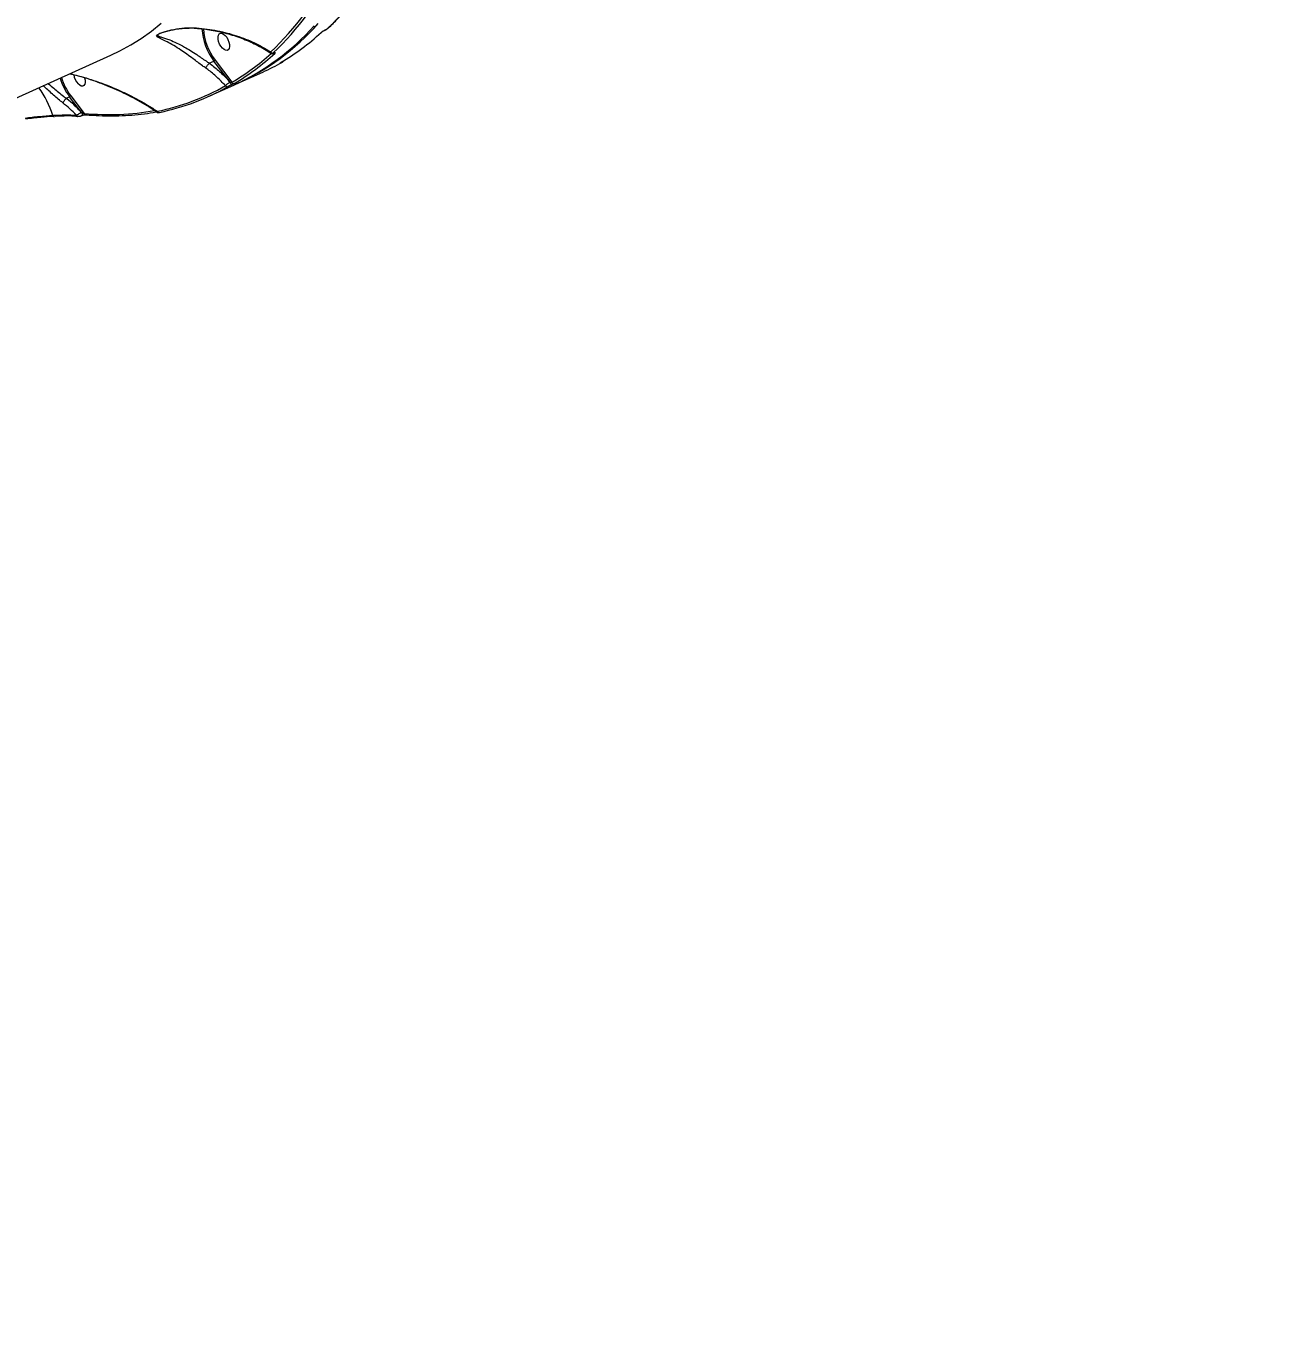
# Model space of a CAD drawing. Header units: millimetres. Extents: x -8422 to 28150, y -6982 to 5510.
# Drawn here: x 21437 to 22047, y 284 to 918 of the extents above; entities that cross this region are included whole.
import ezdxf

# ---------------------------------------------------------------- set-up
doc = ezdxf.new("R2010")
doc.units = ezdxf.units.MM
for name, color, linetype in [('DIKOM_ОБЪЕКТ', 7, 'Continuous'), ('DIKOM_РАЗМЕР_ЗОНА', 7, 'Continuous'), ('DIKOM_РАЗМЕР_ОБЪЕКТА', 7, 'Continuous')]:
    doc.layers.add(name, color=color, linetype=linetype)
doc.styles.add('style1', font='arial.ttf', dxfattribs={"width": 0.8})
doc.dimstyles.new('1-50', dxfattribs={"dimtxt": 300, "dimasz": 200, "dimexe": 100, "dimexo": 0, "dimgap": 100, "dimtad": 1, "dimdec": 0, "dimtxsty": 'style1', "dimcen": 0, "dimclrd": 7, "dimclre": 7, "dimadec": 1, "dimazin": 2, "dimtfac": 1, "dimtdec": 0, "dimtmove": 1, "dimatfit": 3, "dimfxl": 0, "dimlwd": 25, "dimlwe": 18, "dimarcsym": 0})

# ---------------------------------------------------------------- blocks, each defined once
blk = doc.blocks.new('*D15')
at = {"layer": 'Defpoints', "color": 0, "transparency": 16777216}
for p in [(19380.28, 3651.45), (27070.13, 3651.45), (15204.41, -3115.19)]:
    blk.add_point(p, dxfattribs=at)
at = {"layer": 'DIKOM_РАЗМЕР_ОБЪЕКТА', "color": 7, "lineweight": 18, "transparency": 16777216}
for p, q in [((19380.28, 3651.45), (27170.13, 3651.45)), ((15204.41, -3115.19), (27170.13, -3115.19))]:
    blk.add_line(p, q, dxfattribs=at)
at = {"layer": 'DIKOM_РАЗМЕР_ОБЪЕКТА', "color": 7, "lineweight": 25, "transparency": 16777216}
blk.add_line((27070.13, -2915.19), (27070.13, 3451.45), dxfattribs=at)
at = {"layer": 'DIKOM_РАЗМЕР_ОБЪЕКТА', "color": 7, "transparency": 16777216}
for points in [[(27036.8, 3451.45), (27103.47, 3451.45), (27070.13, 3651.45)], [(27036.8, -2915.19), (27103.47, -2915.19), (27070.13, -3115.19)]]:
    blk.add_solid(points, dxfattribs=at)
at = {"layer": 'DIKOM_РАЗМЕР_ОБЪЕКТА', "color": 0, "transparency": 16777216, "insert": (26816.96, -135.25), "char_height": 300, "attachment_point": 5, "rotation": 90, "style": 'style1'}
blk.add_mtext('6750', dxfattribs=at)
blk = doc.blocks.new('*D16')
at = {"layer": 'Defpoints', "color": 0, "transparency": 16777216}
for p in [(12490, 1387.95), (23986.61, 1004.03), (12490, -5796.5)]:
    blk.add_point(p, dxfattribs=at)
at = {"layer": 'DIKOM_РАЗМЕР_ОБЪЕКТА', "color": 7, "lineweight": 18, "transparency": 16777216}
for p, q in [((12490, 1387.95), (12490, -5896.5)), ((23986.61, 1004.03), (23986.61, -5896.5))]:
    blk.add_line(p, q, dxfattribs=at)
at = {"layer": 'DIKOM_РАЗМЕР_ОБЪЕКТА', "color": 7, "lineweight": 25, "transparency": 16777216}
blk.add_line((23786.61, -5796.5), (12690, -5796.5), dxfattribs=at)
at = {"layer": 'DIKOM_РАЗМЕР_ОБЪЕКТА', "color": 7, "transparency": 16777216}
for points in [[(12690, -5763.17), (12690, -5829.83), (12490, -5796.5)], [(23786.61, -5763.17), (23786.61, -5829.83), (23986.61, -5796.5)]]:
    blk.add_solid(points, dxfattribs=at)
at = {"layer": 'DIKOM_РАЗМЕР_ОБЪЕКТА', "color": 0, "transparency": 16777216, "insert": (18238.3, -5543.33), "char_height": 300, "attachment_point": 5, "style": 'style1'}
blk.add_mtext('11500', dxfattribs=at)
blk = doc.blocks.new('*D14')
at = {"layer": 'Defpoints', "color": 0, "transparency": 16777216}
for p in [(20684.73, 5148.63), (28049.7, 5148.63), (14575.76, -5055.5)]:
    blk.add_point(p, dxfattribs=at)
at = {"layer": 'DIKOM_РАЗМЕР_ЗОНА', "color": 7, "lineweight": 18, "transparency": 16777216}
for p, q in [((20684.73, 5148.63), (28149.7, 5148.63)), ((14575.76, -5055.5), (28149.7, -5055.5))]:
    blk.add_line(p, q, dxfattribs=at)
at = {"layer": 'DIKOM_РАЗМЕР_ЗОНА', "color": 7, "lineweight": 25, "transparency": 16777216}
blk.add_line((28049.7, -4855.5), (28049.7, 4948.63), dxfattribs=at)
at = {"layer": 'DIKOM_РАЗМЕР_ЗОНА', "color": 7, "transparency": 16777216}
for points in [[(28016.36, 4948.63), (28083.03, 4948.63), (28049.7, 5148.63)], [(28016.36, -4855.5), (28083.03, -4855.5), (28049.7, -5055.5)]]:
    blk.add_solid(points, dxfattribs=at)
at = {"layer": 'DIKOM_РАЗМЕР_ЗОНА', "color": 0, "transparency": 16777216, "insert": (27796.52, -63.59), "char_height": 300, "attachment_point": 5, "rotation": 90, "style": 'style1'}
blk.add_mtext('10200', dxfattribs=at)
blk = doc.blocks.new('*D13')
at = {"layer": 'Defpoints', "color": 0, "transparency": 16777216}
for p in [(10490, 1785.06), (25983.09, 460.53), (10490, -6882.5)]:
    blk.add_point(p, dxfattribs=at)
at = {"layer": 'DIKOM_РАЗМЕР_ЗОНА', "color": 7, "lineweight": 18, "transparency": 16777216}
for p, q in [((10490, 1785.06), (10490, -6982.5)), ((25983.09, 460.53), (25983.09, -6982.5))]:
    blk.add_line(p, q, dxfattribs=at)
at = {"layer": 'DIKOM_РАЗМЕР_ЗОНА', "color": 7, "lineweight": 25, "transparency": 16777216}
blk.add_line((25783.09, -6882.5), (10690, -6882.5), dxfattribs=at)
at = {"layer": 'DIKOM_РАЗМЕР_ЗОНА', "color": 7, "transparency": 16777216}
for points in [[(10690, -6849.17), (10690, -6915.83), (10490, -6882.5)], [(25783.09, -6849.17), (25783.09, -6915.83), (25983.09, -6882.5)]]:
    blk.add_solid(points, dxfattribs=at)
at = {"layer": 'DIKOM_РАЗМЕР_ЗОНА', "color": 0, "transparency": 16777216, "insert": (18236.55, -6629.33), "char_height": 300, "attachment_point": 5, "style": 'style1'}
blk.add_mtext('15500', dxfattribs=at)

msp = doc.modelspace()

# ---------------------------------------------------------------- linework, layer by layer
at = {"layer": 'DIKOM_ОБЪЕКТ', "color": 7, "linetype": 'Continuous', "lineweight": 15}
for p, q in [((21582.79, 915.92), (21582.87, 915.96)), ((21582.87, 915.97), (21582.95, 916.01)), ((21237.83, 795.34), (21478.19, 903.66)), ((21526.19, 899.74), (21528.5, 900.78)), ((21536.42, 890.39), (21528.5, 900.78)), ((21529.02, 901.24), (21537.27, 890.42)), ((21557.7, 904.6), (21557.78, 904.63)), ((21557.78, 904.65), (21557.86, 904.68)), ((21526.19, 899.74), (21526.19, 899.74)), ((21539.81, 889.76), (21552.35, 895.41)), ((21561.63, 900.22), (21561.61, 900.2)), ((21525.72, 883.4), (21538.25, 889.05)), ((21536.39, 890.38), (21536.42, 890.39)), ((21536.59, 888.93), (21536.57, 888.91)), ((21456.35, 882.6), (21456.36, 882.6)), ((21456.36, 882.6), (21457.98, 883.33)), ((21463.85, 875.67), (21457.98, 883.33)), ((21458.5, 883.79), (21465.11, 875.17)), ((21463.79, 875.63), (21463.85, 875.67)), ((21450.03, 873.66), (21450.24, 873.67)), ((21450.23, 873.67), (21450.65, 873.69)), ((21461.07, 873.81), (21461.83, 873.76)), ((21461.83, 873.76), (21461.88, 873.76)), ((21463.94, 874.15), (21464.01, 874.18))]:
    msp.add_line(p, q, dxfattribs=at)
at = {"layer": 'DIKOM_ОБЪЕКТ', "color": 7, "linetype": 'Continuous', "lineweight": 15, "flags": 128}
for points in [[(21478.19, 903.66), (21482.53, 905.74), (21487.82, 908.63), (21492.96, 911.85), (21497.94, 915.38), (21502.76, 919.22)], [(21532.61, 907.06), (21531.87, 907.98), (21531.25, 909.09), (21530.79, 910.28), (21530.54, 911.46), (21530.51, 912.54), (21530.71, 913.42), (21531.12, 914.05), (21531.7, 914.36), (21532.42, 914.33), (21533.21, 913.96), (21534, 913.29), (21534.74, 912.37), (21535.36, 911.26), (21535.82, 910.07), (21536.07, 908.89), (21536.1, 907.81), (21535.91, 906.93), (21535.5, 906.3), (21534.91, 905.99), (21534.2, 906.02), (21533.41, 906.39), (21532.61, 907.06)], [(21581.16, 914.9), (21581.1, 914.85), (21580.96, 914.77)], [(21582.79, 915.92), (21582.82, 915.93), (21582.87, 915.97)], [(21582.87, 915.96), (21582.9, 915.97), (21582.95, 916.01)], [(21584.36, 916.91), (21584.3, 916.86), (21584.16, 916.78)], [(21557.7, 904.6), (21557.73, 904.61), (21557.78, 904.65)], [(21557.78, 904.63), (21557.81, 904.65), (21557.86, 904.68)], [(21465.3, 892.63), (21465.3, 892.62), (21465.56, 891.44), (21465.59, 890.36), (21465.39, 889.48), (21464.98, 888.85), (21464.39, 888.54), (21463.68, 888.57), (21462.89, 888.94), (21462.09, 889.61)], [(21536.39, 890.38), (21536.52, 890.19), (21536.63, 889.97), (21536.7, 889.74), (21536.75, 889.52), (21536.75, 889.31), (21536.72, 889.14), (21536.66, 889), (21536.57, 888.91)], [(21536.42, 890.39), (21536.55, 890.2), (21536.65, 889.98), (21536.73, 889.75), (21536.77, 889.53), (21536.78, 889.33), (21536.75, 889.15), (21536.69, 889.01), (21536.59, 888.93)], [(21463.79, 875.63), (21463.94, 875.4), (21464.05, 875.14), (21464.13, 874.88), (21464.15, 874.63), (21464.13, 874.41), (21464.05, 874.25), (21463.94, 874.15), (21463.93, 874.15)], [(21463.85, 875.67), (21464, 875.43), (21464.12, 875.17), (21464.19, 874.91), (21464.22, 874.66), (21464.2, 874.44), (21464.12, 874.28), (21464.01, 874.18)], [(21450.23, 873.67), (21450.23, 873.67), (21450.24, 873.67)]]:
    msp.add_lwpolyline(points, dxfattribs=at)
at = {"layer": 'DIKOM_ОБЪЕКТ', "color": 7, "linetype": 'Continuous', "lineweight": 15}
for centre, radius, start, end in [((21480.58, 1024.99), 149.79, 313.7448, 332.96039), ((21452.99, 1013.17), 149.41, 313.72438, 332.94466), ((21454, 1012.96), 149.74, 313.72428, 332.94471), ((21551.72, 918.42), 29.16, 183.65671, 217.22449), ((21551.56, 918.35), 28.3, 183.75962, 217.21262), ((21488.85, 997.12), 118.83, 294.56686, 318.19201), ((21490.42, 997.86), 118.85, 294.14501, 318.48497), ((21501.09, 1001.89), 118.2, 300.54435, 312.51262), ((21477.47, 991.85), 117.75, 300.51866, 312.07678), ((21478.47, 991.67), 118.17, 300.52244, 312.49258), ((21557.15, 905.71), 1.02, 210.31371, 289.72186), ((21557.95, 905.33), 0.861, 255.16323, 293.07237), ((21561.37, 900.54), 0.416, 305.15837, 348.75633), ((21561.39, 900.56), 0.418, 305.24624, 349.2079), ((21467.92, 895.04), 7.96, 186.74136, 223.00031), ((21506.15, 997.89), 112.42, 294.2632, 299.74996), ((21404.59, 860.06), 47.29, 17.45626, 35.85568), ((21482.86, 901.79), 30.98, 197.53404, 216.56619), ((21482.58, 901.66), 29.98, 197.3027, 216.57956), ((21478.13, 986.89), 112.97, 281.57221, 299.68994), ((21479.19, 986.63), 113.22, 281.57234, 299.6898), ((21534.94, 889.16), 0.952, 205.68933, 289.77117), ((21538.16, 890.79), 0.968, 202.24313, 289.38657), ((21477.04, 1006.4), 131.77, 264.8043, 279.82688), ((21465.92, 875.35), 0.831, 192.38256, 261.96822), ((21501.6, 876.51), 0.858, 199.96217, 290.46006), ((21450.39, 874.35), 0.696, 188.19134, 256.39461), ((21461.98, 874.55), 0.799, 195.3964, 258.75461)]:
    msp.add_arc(centre, radius, start, end, dxfattribs=at)
for points, knots in [([(21584.36, 916.91), (21585.15, 917.66), (21587.45, 919.85), (21591.13, 923.68), (21595.34, 928.47), (21599.4, 933.53), (21603.28, 938.85), (21607, 944.42), (21610.49, 950.15), (21612.89, 954.46), (21614.13, 956.81), (21614.33, 957.2)], [0, 0, 0, 0, 0.068854, 0.199271, 0.329717, 0.460201, 0.590723, 0.72128, 0.85187, 0.975648, 1, 1, 1, 1]), ([(21524.53, 897.29), (21523.99, 897.68), (21522.67, 898.62), (21520.58, 900.19), (21518.01, 902.1), (21515.23, 904.13), (21512.03, 906.35), (21508.74, 908.44), (21505.51, 910.22), (21503.17, 911.35), (21501.6, 912.08), (21500.74, 912.57), (21500.37, 913.02), (21500.64, 913.52), (21501.57, 914.09), (21503.21, 914.76), (21505.29, 915.42), (21508.5, 916.21), (21512.8, 916.9), (21516.97, 917.1), (21519.38, 916.97), (21520, 916.94)], [0, 0, 0, 0, 0.031146, 0.075384, 0.120735, 0.182116, 0.245387, 0.33026, 0.417609, 0.506578, 0.552381, 0.598099, 0.638398, 0.667093, 0.696204, 0.728673, 0.766812, 0.805987, 0.887765, 0.971246, 1, 1, 1, 1]), ([(21502.35, 914.3), (21502.23, 914.26), (21501.75, 914.07), (21501.43, 913.85), (21501.08, 913.56), (21500.97, 913.24), (21501.57, 912.87), (21502.85, 912.41), (21504.75, 911.83), (21507.22, 910.98), (21510.26, 909.66), (21513.68, 907.9), (21516.97, 905.93), (21519.75, 904.13), (21522.32, 902.39), (21524.37, 900.97), (21525.67, 900.1), (21526.18, 899.74), (21526.19, 899.74)], [0, 0, 0, 0, 0.009933, 0.041751, 0.048031, 0.086124, 0.141619, 0.227671, 0.314299, 0.400803, 0.525838, 0.650702, 0.740446, 0.830058, 0.893444, 0.956782, 0.999967, 1, 1, 1, 1]), ([(21502.35, 914.31), (21502.38, 914.32), (21502.62, 914.44), (21503.28, 914.69), (21504.35, 915.06), (21505.77, 915.47), (21507.6, 915.91), (21510.05, 916.37), (21513.01, 916.77), (21516.34, 916.94), (21518.71, 916.94), (21519.92, 916.8), (21520.02, 916.79)], [0, 0, 0, 0, 0.009266, 0.06952, 0.138437, 0.215275, 0.321761, 0.449249, 0.621455, 0.805152, 0.984765, 1, 1, 1, 1]), ([(21520, 916.94), (21521.71, 916.78), (21525.17, 916.48), (21530.17, 915.62), (21534.99, 914.5), (21539.58, 913.15), (21544.03, 911.54), (21548.27, 909.71), (21552.42, 907.61), (21554.95, 906.02), (21556.26, 905.19)], [0, 0, 0, 0, 0.123684, 0.248896, 0.368953, 0.490744, 0.612546, 0.738057, 0.86357, 1, 1, 1, 1]), ([(21520.02, 916.79), (21520.02, 916.78), (21520.01, 916.76), (21520, 916.83), (21520, 916.91), (21520, 916.94)], [0, 0, 0, 0, 0.064297, 0.712313, 1, 1, 1, 1]), ([(21520.02, 916.77), (21520.29, 916.75), (21521.78, 916.67), (21524.49, 916.33), (21528.17, 915.76), (21531.87, 914.98), (21535.59, 914.03), (21539.28, 912.89), (21542.93, 911.56), (21546.5, 910.06), (21549.95, 908.41), (21553.2, 906.59), (21555.33, 905.3), (21556.3, 904.6), (21556.33, 904.57)], [0, 0, 0, 0, 0.019305, 0.106526, 0.196092, 0.288263, 0.383162, 0.480742, 0.580753, 0.68287, 0.787097, 0.89187, 0.996665, 1, 1, 1, 1]), ([(21580.96, 914.77), (21580.97, 914.78), (21581.08, 914.87), (21581.31, 915.06), (21581.71, 915.33), (21582.11, 915.58), (21582.51, 915.8), (21582.75, 915.91), (21582.87, 915.97)], [0, 0, 0, 0, 0.039228, 0.287227, 0.495211, 0.671022, 0.835309, 1, 1, 1, 1]), ([(21581.16, 914.9), (21581.17, 914.9), (21581.21, 914.94), (21581.39, 915.09), (21581.7, 915.31), (21582.1, 915.56), (21582.45, 915.76), (21582.7, 915.88), (21582.81, 915.93), (21582.84, 915.94)], [0, 0, 0, 0, 0.045602, 0.222273, 0.454559, 0.652462, 0.811584, 0.943338, 1, 1, 1, 1]), ([(21582.87, 915.96), (21582.89, 915.97), (21583.02, 916.02), (21583.3, 916.17), (21583.69, 916.4), (21584.06, 916.65), (21584.25, 916.82), (21584.35, 916.91)], [0, 0, 0, 0, 0.02632, 0.249271, 0.475161, 0.719201, 1, 1, 1, 1]), ([(21582.95, 916.01), (21583.02, 916.04), (21583.18, 916.12), (21583.44, 916.26), (21583.69, 916.42), (21583.94, 916.59), (21584.08, 916.71), (21584.15, 916.77), (21584.16, 916.78)], [0, 0, 0, 0, 0.167325, 0.334464, 0.509157, 0.713082, 0.957733, 1, 1, 1, 1]), ([(21529.02, 901.24), (21529.02, 901.23), (21529.01, 901.21), (21528.97, 901.15), (21528.9, 901.06), (21528.77, 900.95), (21528.63, 900.85), (21528.54, 900.8), (21528.5, 900.78)], [0, 0, 0, 0, 0.053593, 0.141364, 0.356037, 0.570647, 0.785261, 1, 1, 1, 1]), ([(21556.33, 904.58), (21556.28, 904.63), (21556.16, 904.74), (21556.19, 904.99), (21556.25, 905.16), (21556.26, 905.19)], [0, 0, 0, 0, 0.400179, 0.903953, 1, 1, 1, 1]), ([(21556.33, 904.58), (21556.35, 904.56), (21556.45, 904.48), (21556.66, 904.42), (21556.92, 904.38), (21557.17, 904.41), (21557.41, 904.47), (21557.61, 904.56), (21557.71, 904.61)], [0, 0, 0, 0, 0.050699, 0.237282, 0.403191, 0.56593, 0.776063, 1, 1, 1, 1]), ([(21557.49, 904.74), (21557.44, 904.69), (21557.34, 904.59), (21557.36, 904.53), (21557.47, 904.53), (21557.62, 904.58), (21557.74, 904.63), (21557.78, 904.65)], [0, 0, 0, 0, 0.302562, 0.534674, 0.725439, 0.917075, 1, 1, 1, 1]), ([(21557.8, 904.64), (21557.84, 904.66), (21557.93, 904.7), (21558.02, 904.73), (21558.04, 904.73), (21558.05, 904.74)], [0, 0, 0, 0, 0.250326, 0.684701, 1, 1, 1, 1]), ([(21557.86, 904.68), (21557.91, 904.71), (21558.09, 904.79), (21558.34, 904.87), (21558.5, 904.87), (21558.53, 904.77), (21558.37, 904.62), (21558.29, 904.54)], [0, 0, 0, 0, 0.079609, 0.275702, 0.470745, 0.710528, 1, 1, 1, 1]), ([(21561.99, 900.32), (21562.02, 900.33), (21562.11, 900.39), (21562.22, 900.45), (21562.42, 900.65), (21562.55, 900.83), (21562.59, 900.98), (21562.6, 901.06)], [0, 0, 0, 0, 0.095193, 0.442129, 0.609527, 0.807602, 1, 1, 1, 1]), ([(21458.08, 894.6), (21459.47, 894.25), (21462.44, 893.52), (21466.9, 892.19), (21471.51, 890.63), (21476.12, 888.87), (21480.77, 886.9), (21485.45, 884.71), (21490.11, 882.31), (21494.62, 879.75), (21498.15, 877.57), (21500.06, 876.22), (21500.65, 875.81)], [0, 0, 0, 0, 0.08478, 0.181155, 0.279602, 0.381932, 0.488361, 0.599105, 0.715178, 0.833199, 0.948563, 1, 1, 1, 1]), ([(21458.1, 894.61), (21458.66, 894.49), (21460.94, 893.99), (21466.5, 892.43), (21473.79, 890), (21480.96, 887.06), (21486.62, 884.44), (21491.59, 881.86), (21496.35, 879.14), (21499.31, 877.19), (21500.79, 876.22)], [0, 0, 0, 0, 0.033764, 0.136522, 0.345442, 0.503274, 0.626705, 0.75014, 0.875071, 1, 1, 1, 1]), ([(21524.53, 897.29), (21524.53, 897.3), (21524.58, 897.42), (21524.72, 897.7), (21525.02, 898.2), (21525.4, 898.75), (21525.81, 899.3), (21526.06, 899.59), (21526.19, 899.74)], [0, 0, 0, 0, 0.025962, 0.209579, 0.407186, 0.604803, 0.802402, 1, 1, 1, 1]), ([(21534.09, 888.75), (21532.74, 890.18), (21530.1, 892.99), (21526.72, 895.72), (21524.83, 897.08), (21524.53, 897.29)], [0, 0, 0, 0, 0.466534, 0.915009, 1, 1, 1, 1]), ([(21526.19, 899.74), (21526.5, 899.52), (21528.46, 898.09), (21532.09, 895.11), (21534.91, 892.01), (21536.39, 890.38)], [0, 0, 0, 0, 0.081481, 0.515661, 1, 1, 1, 1]), ([(21561.61, 900.2), (21561.55, 900.18), (21561.36, 900.1), (21561.11, 899.99), (21560.94, 899.94), (21560.94, 899.97), (21561.09, 900.05), (21561.16, 900.1)], [0, 0, 0, 0, 0.093162, 0.303915, 0.530241, 0.765193, 1, 1, 1, 1]), ([(21561.14, 900.08), (21561.15, 900.08), (21561.15, 900.09), (21561.21, 900.13), (21561.3, 900.18), (21561.36, 900.21)], [0, 0, 0, 0, 0.17553, 0.518666, 1, 1, 1, 1]), ([(21561.94, 900.29), (21561.99, 900.32), (21562.08, 900.38), (21562.08, 900.4), (21561.97, 900.36), (21561.8, 900.29), (21561.67, 900.23), (21561.63, 900.22)], [0, 0, 0, 0, 0.233663, 0.467328, 0.695588, 0.908732, 1, 1, 1, 1]), ([(21454.67, 880.33), (21453.91, 880.94), (21452.37, 882.18), (21450.08, 884.16), (21447.84, 886.17), (21446.15, 887.72), (21445.27, 888.53), (21445.05, 888.73)], [0, 0, 0, 0, 0.222952, 0.451883, 0.685088, 0.923657, 1, 1, 1, 1]), ([(21447.43, 889.8), (21447.5, 889.74), (21448.37, 889.02), (21450.09, 887.58), (21452.54, 885.57), (21454.42, 884.07), (21455.7, 883.09), (21456.16, 882.74), (21456.35, 882.6), (21456.35, 882.6)], [0, 0, 0, 0, 0.026571, 0.33474, 0.589681, 0.851497, 0.93937, 0.999874, 1, 1, 1, 1]), ([(21534.09, 888.75), (21534.17, 888.84), (21534.35, 889.03), (21534.79, 889.39), (21535.32, 889.76), (21535.88, 890.11), (21536.22, 890.29), (21536.39, 890.38)], [0, 0, 0, 0, 0.184775, 0.398808, 0.601245, 0.799003, 1, 1, 1, 1]), ([(21536.57, 888.91), (21536.48, 888.87), (21536.3, 888.79), (21535.99, 888.64), (21535.69, 888.5), (21535.44, 888.36), (21535.32, 888.3), (21535.27, 888.27)], [0, 0, 0, 0, 0.195168, 0.390111, 0.593275, 0.811139, 1, 1, 1, 1]), ([(21536.42, 890.39), (21536.45, 890.41), (21536.5, 890.42), (21536.61, 890.45), (21536.75, 890.47), (21536.94, 890.48), (21537.12, 890.46), (21537.22, 890.43), (21537.27, 890.42)], [0, 0, 0, 0, 0.127152, 0.162583, 0.340427, 0.5454, 0.783157, 1, 1, 1, 1]), ([(21538.48, 889.87), (21538.41, 889.83), (21538.24, 889.73), (21537.87, 889.54), (21537.44, 889.32), (21536.99, 889.11), (21536.72, 888.99), (21536.59, 888.93)], [0, 0, 0, 0, 0.189054, 0.404541, 0.606851, 0.803373, 1, 1, 1, 1]), ([(21456.35, 882.6), (21456.2, 882.44), (21455.92, 882.15), (21455.47, 881.59), (21455.08, 881.05), (21454.83, 880.64), (21454.71, 880.42), (21454.68, 880.34), (21454.67, 880.33)], [0, 0, 0, 0, 0.235107, 0.447205, 0.659278, 0.871378, 0.97641, 1, 1, 1, 1]), ([(21456.36, 882.6), (21457.69, 881.52), (21460.36, 879.34), (21462.64, 876.88), (21463.79, 875.63)], [0, 0, 0, 0, 0.496757, 1, 1, 1, 1]), ([(21458.5, 883.79), (21458.5, 883.78), (21458.49, 883.76), (21458.45, 883.71), (21458.38, 883.61), (21458.26, 883.5), (21458.12, 883.4), (21458.03, 883.36), (21457.98, 883.33)], [0, 0, 0, 0, 0.04585, 0.141381, 0.356009, 0.570632, 0.785352, 1, 1, 1, 1]), ([(21461.21, 874.33), (21460.2, 875.39), (21458.18, 877.5), (21455.84, 879.38), (21454.67, 880.33)], [0, 0, 0, 0, 0.497321, 1, 1, 1, 1]), ([(21461.21, 874.33), (21461.36, 874.41), (21461.66, 874.56), (21462.3, 874.89), (21462.98, 875.23), (21463.49, 875.49), (21463.73, 875.61), (21463.79, 875.63)], [0, 0, 0, 0, 0.242119, 0.484482, 0.717629, 0.931379, 1, 1, 1, 1]), ([(21463.85, 875.67), (21463.87, 875.67), (21463.92, 875.69), (21464.03, 875.69), (21464.22, 875.66), (21464.51, 875.55), (21464.82, 875.38), (21465.01, 875.24), (21465.11, 875.17)], [0, 0, 0, 0, 0.04372, 0.095458, 0.215897, 0.41878, 0.724051, 1, 1, 1, 1]), ([(21465.8, 874.53), (21466.95, 874.44), (21470.28, 874.17), (21475.72, 873.97), (21482.09, 874), (21488.36, 874.34), (21494.42, 874.96), (21498.44, 875.56), (21500.41, 875.92), (21500.48, 875.93)], [0, 0, 0, 0, 0.095763, 0.277353, 0.458904, 0.640404, 0.821849, 0.993639, 1, 1, 1, 1]), ([(21500.65, 875.79), (21500.63, 875.8), (21500.55, 875.84), (21500.62, 876), (21500.75, 876.17), (21500.79, 876.22)], [0, 0, 0, 0, 0.20008, 0.755741, 1, 1, 1, 1]), ([(21500.63, 875.79), (21500.64, 875.78), (21500.72, 875.71), (21500.88, 875.65), (21501.08, 875.6), (21501.27, 875.59), (21501.5, 875.61), (21501.67, 875.64), (21501.8, 875.67), (21501.81, 875.67)], [0, 0, 0, 0, 0.025714, 0.179807, 0.317516, 0.444109, 0.618013, 0.979033, 1, 1, 1, 1]), ([(21436.2, 872.94), (21438.54, 873.24), (21443.27, 873.83), (21447.54, 874.11), (21449.7, 874.25)], [0, 0, 0, 0, 0.494167, 1, 1, 1, 1]), ([(21450.2, 873.72), (21448.12, 873.59), (21443.84, 873.31), (21439.09, 872.72), (21436.64, 872.42)], [0, 0, 0, 0, 0.485191, 1, 1, 1, 1]), ([(21449.7, 874.25), (21451.8, 874.34), (21456.05, 874.53), (21459.48, 874.4), (21461.21, 874.33)], [0, 0, 0, 0, 0.493739, 1, 1, 1, 1]), ([(21461.33, 873.84), (21459.88, 873.89), (21456.77, 874.01), (21452.91, 873.84), (21450.86, 873.75)], [0, 0, 0, 0, 0.467197, 1, 1, 1, 1]), ([(21461.88, 873.76), (21461.94, 873.76), (21462.2, 873.74), (21462.64, 873.78), (21463.07, 873.88), (21463.23, 873.92)], [0, 0, 0, 0, 0.146055, 0.66044, 1, 1, 1, 1]), ([(21463.23, 873.92), (21463.26, 873.92), (21463.46, 873.97), (21463.72, 874.04), (21463.89, 874.14), (21463.93, 874.16)], [0, 0, 0, 0, 0.108175, 0.832068, 1, 1, 1, 1]), ([(21464.01, 874.18), (21464.05, 874.2), (21464.15, 874.25), (21464.37, 874.32), (21464.66, 874.4), (21465.02, 874.48), (21465.42, 874.53), (21465.7, 874.53), (21465.77, 874.53), (21465.79, 874.53)], [0, 0, 0, 0, 0.079453, 0.177527, 0.302945, 0.462944, 0.670647, 0.925832, 1, 1, 1, 1])]:
    msp.add_open_spline(points, degree=3, knots=knots, dxfattribs=at)

# ---------------------------------------------------------------- dimensions: what is measured, and where the dimension line sits
at = {"layer": 'DIKOM_РАЗМЕР_ЗОНА'}
dim = msp.add_linear_dim(base=(28049.7, 5148.63), p1=(14575.76, -5055.5), p2=(20684.73, 5148.63), angle=270, text='10200', dimstyle='1-50', override={"dimscale": 1, "dimtix": 0, "dimtofl": 1, "dimtmove": 1, "dimatfit": 3}, dxfattribs=at)
dim.commit()
dim.dimension.update_dxf_attribs({"geometry": '*D14', "text_midpoint": (28049.7, -63.59), "dimtype": 160})
dim = msp.add_linear_dim(base=(10490, -6882.5), p1=(25983.09, 460.53), p2=(10490, 1785.06), angle=180, text='15500', dimstyle='1-50', dxfattribs=at)
dim.commit()
dim.dimension.update_dxf_attribs({"geometry": '*D13', "text_midpoint": (18236.55, -6882.5), "dimtype": 160})
at = {"layer": 'DIKOM_РАЗМЕР_ОБЪЕКТА'}
dim = msp.add_linear_dim(base=(27070.13, 3651.45), p1=(15204.41, -3115.19), p2=(19380.28, 3651.45), angle=270, text='6750', dimstyle='1-50', override={"dimscale": 1, "dimtix": 0, "dimtofl": 1, "dimtmove": 1, "dimatfit": 3}, dxfattribs=at)
dim.commit()
dim.dimension.update_dxf_attribs({"geometry": '*D15', "text_midpoint": (27070.13, -135.25), "dimtype": 160})
dim = msp.add_linear_dim(base=(12490, -5796.5), p1=(23986.61, 1004.03), p2=(12490, 1387.95), angle=180, text='11500', dimstyle='1-50', dxfattribs=at)
dim.commit()
dim.dimension.update_dxf_attribs({"geometry": '*D16', "text_midpoint": (18238.3, -5796.5), "dimtype": 160})

doc.saveas('drawing.dxf')
